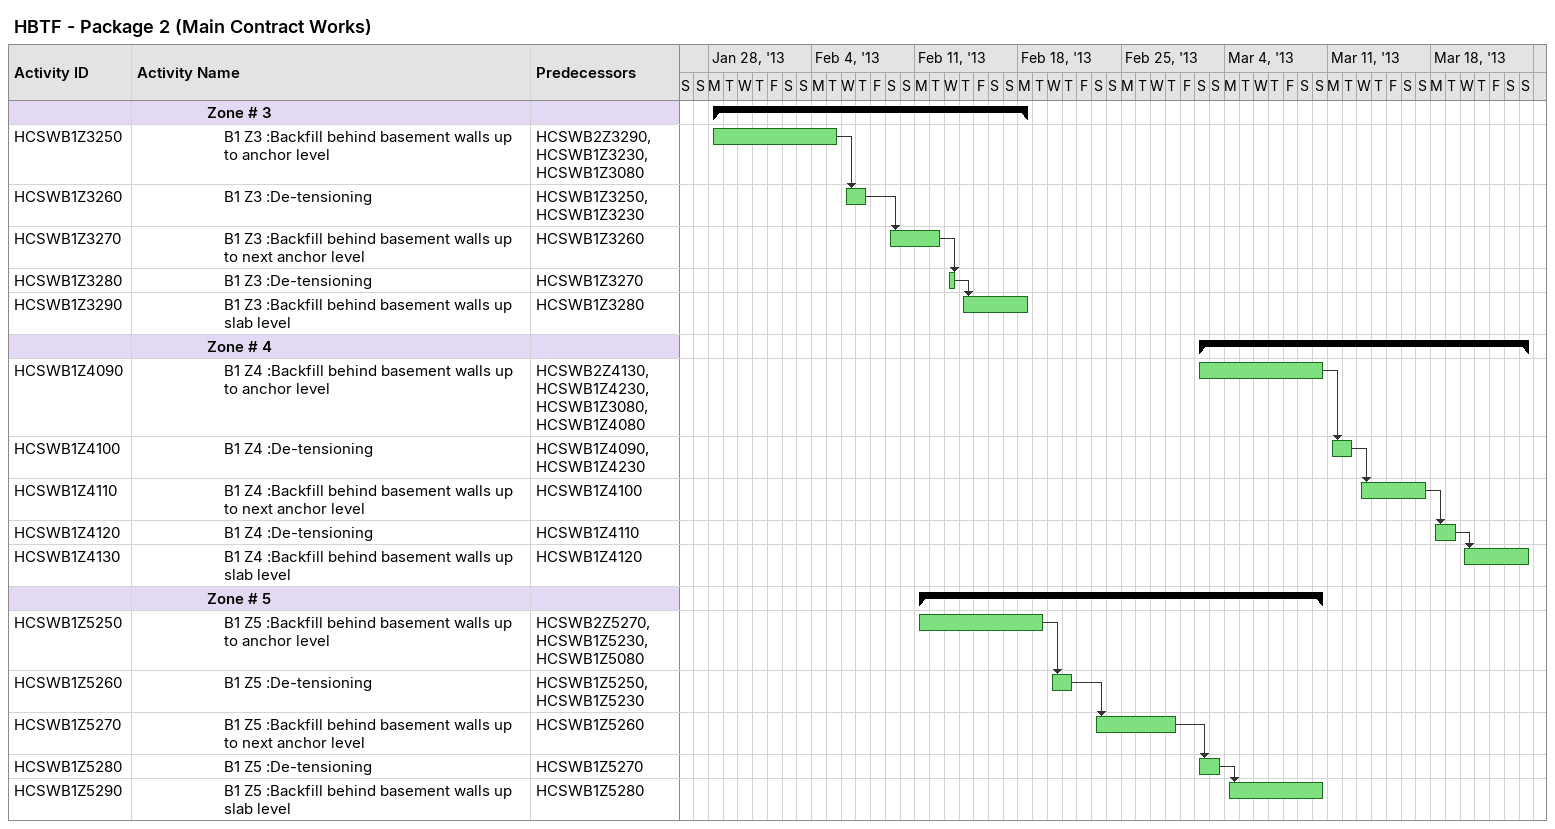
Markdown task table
HBTF - Package 2 (Main Contract Works)

| ID | Level | Task | Start | Finish | Predecessors |
|---|---|---|---|---|---|
|  | 5 | **Zone # 3** | 2013-01-28 | 2013-02-18 |  |
| HCSWB1Z3250 | 6 | B1 Z3 :Backfill behind basement walls up to anchor level | 2013-01-28 | 2013-02-05 | HCSWB2Z3290, HCSWB1Z3230, HCSWB1Z3080 |
| HCSWB1Z3260 | 6 | B1 Z3 :De-tensioning | 2013-02-06 | 2013-02-07 | HCSWB1Z3250, HCSWB1Z3230 |
| HCSWB1Z3270 | 6 | B1 Z3 :Backfill behind basement walls up to next anchor level | 2013-02-09 | 2013-02-12 | HCSWB1Z3260 |
| HCSWB1Z3280 | 6 | B1 Z3 :De-tensioning | 2013-02-13 | 2013-02-13 | HCSWB1Z3270 |
| HCSWB1Z3290 | 6 | B1 Z3 :Backfill behind basement walls up slab level | 2013-02-14 | 2013-02-18 | HCSWB1Z3280 |
|  | 5 | **Zone # 4** | 2013-03-02 | 2013-03-24 |  |
| HCSWB1Z4090 | 6 | B1 Z4 :Backfill behind basement walls up to anchor level | 2013-03-02 | 2013-03-10 | HCSWB2Z4130, HCSWB1Z4230, HCSWB1Z3080, HCSWB1Z4080 |
| HCSWB1Z4100 | 6 | B1 Z4 :De-tensioning | 2013-03-11 | 2013-03-12 | HCSWB1Z4090, HCSWB1Z4230 |
| HCSWB1Z4110 | 6 | B1 Z4 :Backfill behind basement walls up to next anchor level | 2013-03-13 | 2013-03-17 | HCSWB1Z4100 |
| HCSWB1Z4120 | 6 | B1 Z4 :De-tensioning | 2013-03-18 | 2013-03-19 | HCSWB1Z4110 |
| HCSWB1Z4130 | 6 | B1 Z4 :Backfill behind basement walls up slab level | 2013-03-20 | 2013-03-24 | HCSWB1Z4120 |
|  | 5 | **Zone # 5** | 2013-02-11 | 2013-03-10 |  |
| HCSWB1Z5250 | 6 | B1 Z5 :Backfill behind basement walls up to anchor level | 2013-02-11 | 2013-02-19 | HCSWB2Z5270, HCSWB1Z5230, HCSWB1Z5080 |
| HCSWB1Z5260 | 6 | B1 Z5 :De-tensioning | 2013-02-20 | 2013-02-21 | HCSWB1Z5250, HCSWB1Z5230 |
| HCSWB1Z5270 | 6 | B1 Z5 :Backfill behind basement walls up to next anchor level | 2013-02-23 | 2013-02-28 | HCSWB1Z5260 |
| HCSWB1Z5280 | 6 | B1 Z5 :De-tensioning | 2013-03-02 | 2013-03-03 | HCSWB1Z5270 |
| HCSWB1Z5290 | 6 | B1 Z5 :Backfill behind basement walls up slab level | 2013-03-04 | 2013-03-10 | HCSWB1Z5280 |
